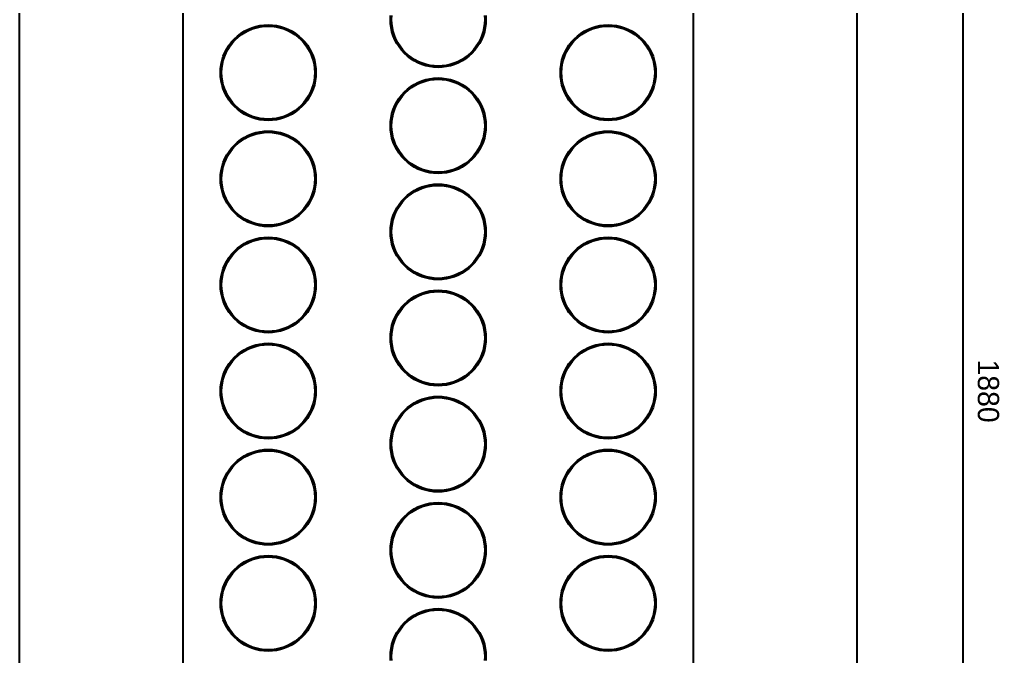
# Model space of a CAD drawing. Header units: millimetres. Extents: x 0 to 2022, y -1000001 to 2287.
# Drawn here: x 120 to 581.1, y 1135 to 1435 of the extents above; entities that cross this region are included whole.
import ezdxf
from ezdxf.enums import TextEntityAlignment as Align

# ---------------------------------------------------------------- set-up
doc = ezdxf.new("R2010")
doc.units = ezdxf.units.MM
doc.layers.add('DRAWING', color=7, linetype='Continuous')
doc.layers.add('TEXT', color=7, linetype='Continuous')

msp = doc.modelspace()

# ---------------------------------------------------------------- linework, layer by layer
at = {"layer": 'DRAWING', "linetype": 'CONTINUOUS', "true_color": 0x111111}
for p, q in [((120, 320), (120, 2200)), ((120, 320), (120, 2200)), ((514, 2200), (514, 320)), ((514, 2200), (514, 320))]:
    msp.add_line(p, q, dxfattribs=at)
at = {"layer": 'DRAWING', "linetype": 'CONTINUOUS', "true_color": 0xff6a00}
msp.add_line((564, 2200), (564, 320), dxfattribs=at)
at = {"layer": 'DRAWING', "linetype": 'CONTINUOUS', "true_color": 0x222222}
for p, q in [((197, 335), (197, 2185)), ((437, 2185), (437, 335))]:
    msp.add_line(p, q, dxfattribs=at)
at = {"layer": 'DRAWING', "linetype": 'CONTINUOUS', "true_color": 0xff1a1a}
for points in [[(339.41, 1436.96), (339.5, 1435), (339.5, 1435), (339.41, 1433.04), (339.16, 1431.09), (338.73, 1429.18), (338.14, 1427.3), (337.39, 1425.49), (336.49, 1423.75), (335.43, 1422.09), (334.24, 1420.54), (332.91, 1419.09), (331.46, 1417.76), (329.91, 1416.57), (328.25, 1415.51), (326.51, 1414.61), (324.7, 1413.86), (322.82, 1413.27), (320.91, 1412.84), (318.96, 1412.59), (317, 1412.5), (315.04, 1412.59), (313.09, 1412.84), (311.18, 1413.27), (309.3, 1413.86), (307.49, 1414.61), (305.75, 1415.51), (304.09, 1416.57), (302.54, 1417.76), (301.09, 1419.09), (299.76, 1420.54), (298.57, 1422.09), (297.51, 1423.75), (296.61, 1425.49), (295.86, 1427.3), (295.27, 1429.18), (294.84, 1431.09), (294.59, 1433.04), (294.5, 1435), (294.59, 1436.96)], [(294.59, 1133.04), (294.5, 1135), (294.59, 1136.96), (294.84, 1138.91), (295.27, 1140.82), (295.86, 1142.7), (296.61, 1144.51), (297.51, 1146.25), (298.57, 1147.91), (299.76, 1149.46), (301.09, 1150.91), (302.54, 1152.24), (304.09, 1153.43), (305.75, 1154.49), (307.49, 1155.39), (309.3, 1156.14), (311.18, 1156.73), (313.09, 1157.16), (315.04, 1157.41), (317, 1157.5), (318.96, 1157.41), (320.91, 1157.16), (322.82, 1156.73), (324.7, 1156.14), (326.51, 1155.39), (328.25, 1154.49), (329.91, 1153.43), (331.46, 1152.24), (332.91, 1150.91), (334.24, 1149.46), (335.43, 1147.91), (336.49, 1146.25), (337.39, 1144.51), (338.14, 1142.7), (338.73, 1140.82), (339.16, 1138.91), (339.41, 1136.96), (339.5, 1135), (339.5, 1135), (339.41, 1133.04)]]:
    msp.add_lwpolyline(points, dxfattribs=at)
at = {"layer": 'DRAWING', "linetype": 'CONTINUOUS', "true_color": 0x111111}
for points in [[(338.82, 1436.91), (338.9, 1435), (338.9, 1435), (338.82, 1433.09), (338.57, 1431.2), (338.15, 1429.33), (337.58, 1427.51), (336.85, 1425.74), (335.97, 1424.05), (334.94, 1422.44), (333.78, 1420.92), (332.49, 1419.51), (331.08, 1418.22), (329.56, 1417.06), (327.95, 1416.03), (326.26, 1415.15), (324.49, 1414.42), (322.67, 1413.85), (320.8, 1413.43), (318.91, 1413.18), (317, 1413.1), (315.09, 1413.18), (313.2, 1413.43), (311.33, 1413.85), (309.51, 1414.42), (307.74, 1415.15), (306.05, 1416.03), (304.44, 1417.06), (302.92, 1418.22), (301.51, 1419.51), (300.22, 1420.92), (299.06, 1422.44), (298.03, 1424.05), (297.15, 1425.74), (296.42, 1427.51), (295.85, 1429.33), (295.43, 1431.2), (295.18, 1433.09), (295.1, 1435), (295.18, 1436.91)], [(295.18, 1133.09), (295.1, 1135), (295.18, 1136.91), (295.43, 1138.8), (295.85, 1140.67), (296.42, 1142.49), (297.15, 1144.26), (298.03, 1145.95), (299.06, 1147.56), (300.22, 1149.08), (301.51, 1150.49), (302.92, 1151.78), (304.44, 1152.94), (306.05, 1153.97), (307.74, 1154.85), (309.51, 1155.58), (311.33, 1156.15), (313.2, 1156.57), (315.09, 1156.82), (317, 1156.9), (318.91, 1156.82), (320.8, 1156.57), (322.67, 1156.15), (324.49, 1155.58), (326.26, 1154.85), (327.95, 1153.97), (329.56, 1152.94), (331.08, 1151.78), (332.49, 1150.49), (333.78, 1149.08), (334.94, 1147.56), (335.97, 1145.95), (336.85, 1144.26), (337.58, 1142.49), (338.15, 1140.67), (338.57, 1138.8), (338.82, 1136.91), (338.9, 1135), (338.9, 1135), (338.82, 1133.09)]]:
    msp.add_lwpolyline(points, dxfattribs=at)
at = {"layer": 'DRAWING', "linetype": 'CONTINUOUS', "true_color": 0xff1a1a}
for points in [[(259.5, 1410), (259.41, 1408.04), (259.16, 1406.09), (258.73, 1404.18), (258.14, 1402.3), (257.39, 1400.49), (256.49, 1398.75), (255.43, 1397.09), (254.24, 1395.54), (252.91, 1394.09), (251.46, 1392.76), (249.91, 1391.57), (248.25, 1390.51), (246.51, 1389.61), (244.7, 1388.86), (242.82, 1388.27), (240.91, 1387.84), (238.96, 1387.59), (237, 1387.5), (235.04, 1387.59), (233.09, 1387.84), (231.18, 1388.27), (229.3, 1388.86), (227.49, 1389.61), (225.75, 1390.51), (224.09, 1391.57), (222.54, 1392.76), (221.09, 1394.09), (219.76, 1395.54), (218.57, 1397.09), (217.51, 1398.75), (216.61, 1400.49), (215.86, 1402.3), (215.27, 1404.18), (214.84, 1406.09), (214.59, 1408.04), (214.5, 1410), (214.59, 1411.96), (214.84, 1413.91), (215.27, 1415.82), (215.86, 1417.7), (216.61, 1419.51), (217.51, 1421.25), (218.57, 1422.91), (219.76, 1424.46), (221.09, 1425.91), (222.54, 1427.24), (224.09, 1428.43), (225.75, 1429.49), (227.49, 1430.39), (229.3, 1431.14), (231.18, 1431.73), (233.09, 1432.16), (235.04, 1432.41), (237, 1432.5), (238.96, 1432.41), (240.91, 1432.16), (242.82, 1431.73), (244.7, 1431.14), (246.51, 1430.39), (248.25, 1429.49), (249.91, 1428.43), (251.46, 1427.24), (252.91, 1425.91), (254.24, 1424.46), (255.43, 1422.91), (256.49, 1421.25), (257.39, 1419.51), (258.14, 1417.7), (258.73, 1415.82), (259.16, 1413.91), (259.41, 1411.96), (259.5, 1410)], [(419.5, 1410), (419.41, 1408.04), (419.16, 1406.09), (418.73, 1404.18), (418.14, 1402.3), (417.39, 1400.49), (416.49, 1398.75), (415.43, 1397.09), (414.24, 1395.54), (412.91, 1394.09), (411.46, 1392.76), (409.91, 1391.57), (408.25, 1390.51), (406.51, 1389.61), (404.7, 1388.86), (402.82, 1388.27), (400.91, 1387.84), (398.96, 1387.59), (397, 1387.5), (395.04, 1387.59), (393.09, 1387.84), (391.18, 1388.27), (389.3, 1388.86), (387.49, 1389.61), (385.75, 1390.51), (384.09, 1391.57), (382.54, 1392.76), (381.09, 1394.09), (379.76, 1395.54), (378.57, 1397.09), (377.51, 1398.75), (376.61, 1400.49), (375.86, 1402.3), (375.27, 1404.18), (374.84, 1406.09), (374.59, 1408.04), (374.5, 1410), (374.59, 1411.96), (374.84, 1413.91), (375.27, 1415.82), (375.86, 1417.7), (376.61, 1419.51), (377.51, 1421.25), (378.57, 1422.91), (379.76, 1424.46), (381.09, 1425.91), (382.54, 1427.24), (384.09, 1428.43), (385.75, 1429.49), (387.49, 1430.39), (389.3, 1431.14), (391.18, 1431.73), (393.09, 1432.16), (395.04, 1432.41), (397, 1432.5), (398.96, 1432.41), (400.91, 1432.16), (402.82, 1431.73), (404.7, 1431.14), (406.51, 1430.39), (408.25, 1429.49), (409.91, 1428.43), (411.46, 1427.24), (412.91, 1425.91), (414.24, 1424.46), (415.43, 1422.91), (416.49, 1421.25), (417.39, 1419.51), (418.14, 1417.7), (418.73, 1415.82), (419.16, 1413.91), (419.41, 1411.96), (419.5, 1410)], [(339.5, 1385), (339.41, 1383.04), (339.16, 1381.09), (338.73, 1379.18), (338.14, 1377.3), (337.39, 1375.49), (336.49, 1373.75), (335.43, 1372.09), (334.24, 1370.54), (332.91, 1369.09), (331.46, 1367.76), (329.91, 1366.57), (328.25, 1365.51), (326.51, 1364.61), (324.7, 1363.86), (322.82, 1363.27), (320.91, 1362.84), (318.96, 1362.59), (317, 1362.5), (315.04, 1362.59), (313.09, 1362.84), (311.18, 1363.27), (309.3, 1363.86), (307.49, 1364.61), (305.75, 1365.51), (304.09, 1366.57), (302.54, 1367.76), (301.09, 1369.09), (299.76, 1370.54), (298.57, 1372.09), (297.51, 1373.75), (296.61, 1375.49), (295.86, 1377.3), (295.27, 1379.18), (294.84, 1381.09), (294.59, 1383.04), (294.5, 1385), (294.59, 1386.96), (294.84, 1388.91), (295.27, 1390.82), (295.86, 1392.7), (296.61, 1394.51), (297.51, 1396.25), (298.57, 1397.91), (299.76, 1399.46), (301.09, 1400.91), (302.54, 1402.24), (304.09, 1403.43), (305.75, 1404.49), (307.49, 1405.39), (309.3, 1406.14), (311.18, 1406.73), (313.09, 1407.16), (315.04, 1407.41), (317, 1407.5), (318.96, 1407.41), (320.91, 1407.16), (322.82, 1406.73), (324.7, 1406.14), (326.51, 1405.39), (328.25, 1404.49), (329.91, 1403.43), (331.46, 1402.24), (332.91, 1400.91), (334.24, 1399.46), (335.43, 1397.91), (336.49, 1396.25), (337.39, 1394.51), (338.14, 1392.7), (338.73, 1390.82), (339.16, 1388.91), (339.41, 1386.96), (339.5, 1385)], [(259.5, 1360), (259.41, 1358.04), (259.16, 1356.09), (258.73, 1354.18), (258.14, 1352.3), (257.39, 1350.49), (256.49, 1348.75), (255.43, 1347.09), (254.24, 1345.54), (252.91, 1344.09), (251.46, 1342.76), (249.91, 1341.57), (248.25, 1340.51), (246.51, 1339.61), (244.7, 1338.86), (242.82, 1338.27), (240.91, 1337.84), (238.96, 1337.59), (237, 1337.5), (235.04, 1337.59), (233.09, 1337.84), (231.18, 1338.27), (229.3, 1338.86), (227.49, 1339.61), (225.75, 1340.51), (224.09, 1341.57), (222.54, 1342.76), (221.09, 1344.09), (219.76, 1345.54), (218.57, 1347.09), (217.51, 1348.75), (216.61, 1350.49), (215.86, 1352.3), (215.27, 1354.18), (214.84, 1356.09), (214.59, 1358.04), (214.5, 1360), (214.59, 1361.96), (214.84, 1363.91), (215.27, 1365.82), (215.86, 1367.7), (216.61, 1369.51), (217.51, 1371.25), (218.57, 1372.91), (219.76, 1374.46), (221.09, 1375.91), (222.54, 1377.24), (224.09, 1378.43), (225.75, 1379.49), (227.49, 1380.39), (229.3, 1381.14), (231.18, 1381.73), (233.09, 1382.16), (235.04, 1382.41), (237, 1382.5), (238.96, 1382.41), (240.91, 1382.16), (242.82, 1381.73), (244.7, 1381.14), (246.51, 1380.39), (248.25, 1379.49), (249.91, 1378.43), (251.46, 1377.24), (252.91, 1375.91), (254.24, 1374.46), (255.43, 1372.91), (256.49, 1371.25), (257.39, 1369.51), (258.14, 1367.7), (258.73, 1365.82), (259.16, 1363.91), (259.41, 1361.96), (259.5, 1360)], [(419.5, 1360), (419.41, 1358.04), (419.16, 1356.09), (418.73, 1354.18), (418.14, 1352.3), (417.39, 1350.49), (416.49, 1348.75), (415.43, 1347.09), (414.24, 1345.54), (412.91, 1344.09), (411.46, 1342.76), (409.91, 1341.57), (408.25, 1340.51), (406.51, 1339.61), (404.7, 1338.86), (402.82, 1338.27), (400.91, 1337.84), (398.96, 1337.59), (397, 1337.5), (395.04, 1337.59), (393.09, 1337.84), (391.18, 1338.27), (389.3, 1338.86), (387.49, 1339.61), (385.75, 1340.51), (384.09, 1341.57), (382.54, 1342.76), (381.09, 1344.09), (379.76, 1345.54), (378.57, 1347.09), (377.51, 1348.75), (376.61, 1350.49), (375.86, 1352.3), (375.27, 1354.18), (374.84, 1356.09), (374.59, 1358.04), (374.5, 1360), (374.59, 1361.96), (374.84, 1363.91), (375.27, 1365.82), (375.86, 1367.7), (376.61, 1369.51), (377.51, 1371.25), (378.57, 1372.91), (379.76, 1374.46), (381.09, 1375.91), (382.54, 1377.24), (384.09, 1378.43), (385.75, 1379.49), (387.49, 1380.39), (389.3, 1381.14), (391.18, 1381.73), (393.09, 1382.16), (395.04, 1382.41), (397, 1382.5), (398.96, 1382.41), (400.91, 1382.16), (402.82, 1381.73), (404.7, 1381.14), (406.51, 1380.39), (408.25, 1379.49), (409.91, 1378.43), (411.46, 1377.24), (412.91, 1375.91), (414.24, 1374.46), (415.43, 1372.91), (416.49, 1371.25), (417.39, 1369.51), (418.14, 1367.7), (418.73, 1365.82), (419.16, 1363.91), (419.41, 1361.96), (419.5, 1360)], [(339.5, 1335), (339.41, 1333.04), (339.16, 1331.09), (338.73, 1329.18), (338.14, 1327.3), (337.39, 1325.49), (336.49, 1323.75), (335.43, 1322.09), (334.24, 1320.54), (332.91, 1319.09), (331.46, 1317.76), (329.91, 1316.57), (328.25, 1315.51), (326.51, 1314.61), (324.7, 1313.86), (322.82, 1313.27), (320.91, 1312.84), (318.96, 1312.59), (317, 1312.5), (315.04, 1312.59), (313.09, 1312.84), (311.18, 1313.27), (309.3, 1313.86), (307.49, 1314.61), (305.75, 1315.51), (304.09, 1316.57), (302.54, 1317.76), (301.09, 1319.09), (299.76, 1320.54), (298.57, 1322.09), (297.51, 1323.75), (296.61, 1325.49), (295.86, 1327.3), (295.27, 1329.18), (294.84, 1331.09), (294.59, 1333.04), (294.5, 1335), (294.59, 1336.96), (294.84, 1338.91), (295.27, 1340.82), (295.86, 1342.7), (296.61, 1344.51), (297.51, 1346.25), (298.57, 1347.91), (299.76, 1349.46), (301.09, 1350.91), (302.54, 1352.24), (304.09, 1353.43), (305.75, 1354.49), (307.49, 1355.39), (309.3, 1356.14), (311.18, 1356.73), (313.09, 1357.16), (315.04, 1357.41), (317, 1357.5), (318.96, 1357.41), (320.91, 1357.16), (322.82, 1356.73), (324.7, 1356.14), (326.51, 1355.39), (328.25, 1354.49), (329.91, 1353.43), (331.46, 1352.24), (332.91, 1350.91), (334.24, 1349.46), (335.43, 1347.91), (336.49, 1346.25), (337.39, 1344.51), (338.14, 1342.7), (338.73, 1340.82), (339.16, 1338.91), (339.41, 1336.96), (339.5, 1335)], [(259.5, 1310), (259.41, 1308.04), (259.16, 1306.09), (258.73, 1304.18), (258.14, 1302.3), (257.39, 1300.49), (256.49, 1298.75), (255.43, 1297.09), (254.24, 1295.54), (252.91, 1294.09), (251.46, 1292.76), (249.91, 1291.57), (248.25, 1290.51), (246.51, 1289.61), (244.7, 1288.86), (242.82, 1288.27), (240.91, 1287.84), (238.96, 1287.59), (237, 1287.5), (235.04, 1287.59), (233.09, 1287.84), (231.18, 1288.27), (229.3, 1288.86), (227.49, 1289.61), (225.75, 1290.51), (224.09, 1291.57), (222.54, 1292.76), (221.09, 1294.09), (219.76, 1295.54), (218.57, 1297.09), (217.51, 1298.75), (216.61, 1300.49), (215.86, 1302.3), (215.27, 1304.18), (214.84, 1306.09), (214.59, 1308.04), (214.5, 1310), (214.59, 1311.96), (214.84, 1313.91), (215.27, 1315.82), (215.86, 1317.7), (216.61, 1319.51), (217.51, 1321.25), (218.57, 1322.91), (219.76, 1324.46), (221.09, 1325.91), (222.54, 1327.24), (224.09, 1328.43), (225.75, 1329.49), (227.49, 1330.39), (229.3, 1331.14), (231.18, 1331.73), (233.09, 1332.16), (235.04, 1332.41), (237, 1332.5), (238.96, 1332.41), (240.91, 1332.16), (242.82, 1331.73), (244.7, 1331.14), (246.51, 1330.39), (248.25, 1329.49), (249.91, 1328.43), (251.46, 1327.24), (252.91, 1325.91), (254.24, 1324.46), (255.43, 1322.91), (256.49, 1321.25), (257.39, 1319.51), (258.14, 1317.7), (258.73, 1315.82), (259.16, 1313.91), (259.41, 1311.96), (259.5, 1310)], [(419.5, 1310), (419.41, 1308.04), (419.16, 1306.09), (418.73, 1304.18), (418.14, 1302.3), (417.39, 1300.49), (416.49, 1298.75), (415.43, 1297.09), (414.24, 1295.54), (412.91, 1294.09), (411.46, 1292.76), (409.91, 1291.57), (408.25, 1290.51), (406.51, 1289.61), (404.7, 1288.86), (402.82, 1288.27), (400.91, 1287.84), (398.96, 1287.59), (397, 1287.5), (395.04, 1287.59), (393.09, 1287.84), (391.18, 1288.27), (389.3, 1288.86), (387.49, 1289.61), (385.75, 1290.51), (384.09, 1291.57), (382.54, 1292.76), (381.09, 1294.09), (379.76, 1295.54), (378.57, 1297.09), (377.51, 1298.75), (376.61, 1300.49), (375.86, 1302.3), (375.27, 1304.18), (374.84, 1306.09), (374.59, 1308.04), (374.5, 1310), (374.59, 1311.96), (374.84, 1313.91), (375.27, 1315.82), (375.86, 1317.7), (376.61, 1319.51), (377.51, 1321.25), (378.57, 1322.91), (379.76, 1324.46), (381.09, 1325.91), (382.54, 1327.24), (384.09, 1328.43), (385.75, 1329.49), (387.49, 1330.39), (389.3, 1331.14), (391.18, 1331.73), (393.09, 1332.16), (395.04, 1332.41), (397, 1332.5), (398.96, 1332.41), (400.91, 1332.16), (402.82, 1331.73), (404.7, 1331.14), (406.51, 1330.39), (408.25, 1329.49), (409.91, 1328.43), (411.46, 1327.24), (412.91, 1325.91), (414.24, 1324.46), (415.43, 1322.91), (416.49, 1321.25), (417.39, 1319.51), (418.14, 1317.7), (418.73, 1315.82), (419.16, 1313.91), (419.41, 1311.96), (419.5, 1310)], [(339.5, 1285), (339.41, 1283.04), (339.16, 1281.09), (338.73, 1279.18), (338.14, 1277.3), (337.39, 1275.49), (336.49, 1273.75), (335.43, 1272.09), (334.24, 1270.54), (332.91, 1269.09), (331.46, 1267.76), (329.91, 1266.57), (328.25, 1265.51), (326.51, 1264.61), (324.7, 1263.86), (322.82, 1263.27), (320.91, 1262.84), (318.96, 1262.59), (317, 1262.5), (315.04, 1262.59), (313.09, 1262.84), (311.18, 1263.27), (309.3, 1263.86), (307.49, 1264.61), (305.75, 1265.51), (304.09, 1266.57), (302.54, 1267.76), (301.09, 1269.09), (299.76, 1270.54), (298.57, 1272.09), (297.51, 1273.75), (296.61, 1275.49), (295.86, 1277.3), (295.27, 1279.18), (294.84, 1281.09), (294.59, 1283.04), (294.5, 1285), (294.59, 1286.96), (294.84, 1288.91), (295.27, 1290.82), (295.86, 1292.7), (296.61, 1294.51), (297.51, 1296.25), (298.57, 1297.91), (299.76, 1299.46), (301.09, 1300.91), (302.54, 1302.24), (304.09, 1303.43), (305.75, 1304.49), (307.49, 1305.39), (309.3, 1306.14), (311.18, 1306.73), (313.09, 1307.16), (315.04, 1307.41), (317, 1307.5), (318.96, 1307.41), (320.91, 1307.16), (322.82, 1306.73), (324.7, 1306.14), (326.51, 1305.39), (328.25, 1304.49), (329.91, 1303.43), (331.46, 1302.24), (332.91, 1300.91), (334.24, 1299.46), (335.43, 1297.91), (336.49, 1296.25), (337.39, 1294.51), (338.14, 1292.7), (338.73, 1290.82), (339.16, 1288.91), (339.41, 1286.96), (339.5, 1285)], [(259.5, 1260), (259.41, 1258.04), (259.16, 1256.09), (258.73, 1254.18), (258.14, 1252.3), (257.39, 1250.49), (256.49, 1248.75), (255.43, 1247.09), (254.24, 1245.54), (252.91, 1244.09), (251.46, 1242.76), (249.91, 1241.57), (248.25, 1240.51), (246.51, 1239.61), (244.7, 1238.86), (242.82, 1238.27), (240.91, 1237.84), (238.96, 1237.59), (237, 1237.5), (235.04, 1237.59), (233.09, 1237.84), (231.18, 1238.27), (229.3, 1238.86), (227.49, 1239.61), (225.75, 1240.51), (224.09, 1241.57), (222.54, 1242.76), (221.09, 1244.09), (219.76, 1245.54), (218.57, 1247.09), (217.51, 1248.75), (216.61, 1250.49), (215.86, 1252.3), (215.27, 1254.18), (214.84, 1256.09), (214.59, 1258.04), (214.5, 1260), (214.59, 1261.96), (214.84, 1263.91), (215.27, 1265.82), (215.86, 1267.7), (216.61, 1269.51), (217.51, 1271.25), (218.57, 1272.91), (219.76, 1274.46), (221.09, 1275.91), (222.54, 1277.24), (224.09, 1278.43), (225.75, 1279.49), (227.49, 1280.39), (229.3, 1281.14), (231.18, 1281.73), (233.09, 1282.16), (235.04, 1282.41), (237, 1282.5), (238.96, 1282.41), (240.91, 1282.16), (242.82, 1281.73), (244.7, 1281.14), (246.51, 1280.39), (248.25, 1279.49), (249.91, 1278.43), (251.46, 1277.24), (252.91, 1275.91), (254.24, 1274.46), (255.43, 1272.91), (256.49, 1271.25), (257.39, 1269.51), (258.14, 1267.7), (258.73, 1265.82), (259.16, 1263.91), (259.41, 1261.96), (259.5, 1260)], [(419.5, 1260), (419.41, 1258.04), (419.16, 1256.09), (418.73, 1254.18), (418.14, 1252.3), (417.39, 1250.49), (416.49, 1248.75), (415.43, 1247.09), (414.24, 1245.54), (412.91, 1244.09), (411.46, 1242.76), (409.91, 1241.57), (408.25, 1240.51), (406.51, 1239.61), (404.7, 1238.86), (402.82, 1238.27), (400.91, 1237.84), (398.96, 1237.59), (397, 1237.5), (395.04, 1237.59), (393.09, 1237.84), (391.18, 1238.27), (389.3, 1238.86), (387.49, 1239.61), (385.75, 1240.51), (384.09, 1241.57), (382.54, 1242.76), (381.09, 1244.09), (379.76, 1245.54), (378.57, 1247.09), (377.51, 1248.75), (376.61, 1250.49), (375.86, 1252.3), (375.27, 1254.18), (374.84, 1256.09), (374.59, 1258.04), (374.5, 1260), (374.59, 1261.96), (374.84, 1263.91), (375.27, 1265.82), (375.86, 1267.7), (376.61, 1269.51), (377.51, 1271.25), (378.57, 1272.91), (379.76, 1274.46), (381.09, 1275.91), (382.54, 1277.24), (384.09, 1278.43), (385.75, 1279.49), (387.49, 1280.39), (389.3, 1281.14), (391.18, 1281.73), (393.09, 1282.16), (395.04, 1282.41), (397, 1282.5), (398.96, 1282.41), (400.91, 1282.16), (402.82, 1281.73), (404.7, 1281.14), (406.51, 1280.39), (408.25, 1279.49), (409.91, 1278.43), (411.46, 1277.24), (412.91, 1275.91), (414.24, 1274.46), (415.43, 1272.91), (416.49, 1271.25), (417.39, 1269.51), (418.14, 1267.7), (418.73, 1265.82), (419.16, 1263.91), (419.41, 1261.96), (419.5, 1260)], [(339.5, 1235), (339.41, 1233.04), (339.16, 1231.09), (338.73, 1229.18), (338.14, 1227.3), (337.39, 1225.49), (336.49, 1223.75), (335.43, 1222.09), (334.24, 1220.54), (332.91, 1219.09), (331.46, 1217.76), (329.91, 1216.57), (328.25, 1215.51), (326.51, 1214.61), (324.7, 1213.86), (322.82, 1213.27), (320.91, 1212.84), (318.96, 1212.59), (317, 1212.5), (315.04, 1212.59), (313.09, 1212.84), (311.18, 1213.27), (309.3, 1213.86), (307.49, 1214.61), (305.75, 1215.51), (304.09, 1216.57), (302.54, 1217.76), (301.09, 1219.09), (299.76, 1220.54), (298.57, 1222.09), (297.51, 1223.75), (296.61, 1225.49), (295.86, 1227.3), (295.27, 1229.18), (294.84, 1231.09), (294.59, 1233.04), (294.5, 1235), (294.59, 1236.96), (294.84, 1238.91), (295.27, 1240.82), (295.86, 1242.7), (296.61, 1244.51), (297.51, 1246.25), (298.57, 1247.91), (299.76, 1249.46), (301.09, 1250.91), (302.54, 1252.24), (304.09, 1253.43), (305.75, 1254.49), (307.49, 1255.39), (309.3, 1256.14), (311.18, 1256.73), (313.09, 1257.16), (315.04, 1257.41), (317, 1257.5), (318.96, 1257.41), (320.91, 1257.16), (322.82, 1256.73), (324.7, 1256.14), (326.51, 1255.39), (328.25, 1254.49), (329.91, 1253.43), (331.46, 1252.24), (332.91, 1250.91), (334.24, 1249.46), (335.43, 1247.91), (336.49, 1246.25), (337.39, 1244.51), (338.14, 1242.7), (338.73, 1240.82), (339.16, 1238.91), (339.41, 1236.96), (339.5, 1235)], [(259.5, 1210), (259.41, 1208.04), (259.16, 1206.09), (258.73, 1204.18), (258.14, 1202.3), (257.39, 1200.49), (256.49, 1198.75), (255.43, 1197.09), (254.24, 1195.54), (252.91, 1194.09), (251.46, 1192.76), (249.91, 1191.57), (248.25, 1190.51), (246.51, 1189.61), (244.7, 1188.86), (242.82, 1188.27), (240.91, 1187.84), (238.96, 1187.59), (237, 1187.5), (235.04, 1187.59), (233.09, 1187.84), (231.18, 1188.27), (229.3, 1188.86), (227.49, 1189.61), (225.75, 1190.51), (224.09, 1191.57), (222.54, 1192.76), (221.09, 1194.09), (219.76, 1195.54), (218.57, 1197.09), (217.51, 1198.75), (216.61, 1200.49), (215.86, 1202.3), (215.27, 1204.18), (214.84, 1206.09), (214.59, 1208.04), (214.5, 1210), (214.59, 1211.96), (214.84, 1213.91), (215.27, 1215.82), (215.86, 1217.7), (216.61, 1219.51), (217.51, 1221.25), (218.57, 1222.91), (219.76, 1224.46), (221.09, 1225.91), (222.54, 1227.24), (224.09, 1228.43), (225.75, 1229.49), (227.49, 1230.39), (229.3, 1231.14), (231.18, 1231.73), (233.09, 1232.16), (235.04, 1232.41), (237, 1232.5), (238.96, 1232.41), (240.91, 1232.16), (242.82, 1231.73), (244.7, 1231.14), (246.51, 1230.39), (248.25, 1229.49), (249.91, 1228.43), (251.46, 1227.24), (252.91, 1225.91), (254.24, 1224.46), (255.43, 1222.91), (256.49, 1221.25), (257.39, 1219.51), (258.14, 1217.7), (258.73, 1215.82), (259.16, 1213.91), (259.41, 1211.96), (259.5, 1210)], [(419.5, 1210), (419.41, 1208.04), (419.16, 1206.09), (418.73, 1204.18), (418.14, 1202.3), (417.39, 1200.49), (416.49, 1198.75), (415.43, 1197.09), (414.24, 1195.54), (412.91, 1194.09), (411.46, 1192.76), (409.91, 1191.57), (408.25, 1190.51), (406.51, 1189.61), (404.7, 1188.86), (402.82, 1188.27), (400.91, 1187.84), (398.96, 1187.59), (397, 1187.5), (395.04, 1187.59), (393.09, 1187.84), (391.18, 1188.27), (389.3, 1188.86), (387.49, 1189.61), (385.75, 1190.51), (384.09, 1191.57), (382.54, 1192.76), (381.09, 1194.09), (379.76, 1195.54), (378.57, 1197.09), (377.51, 1198.75), (376.61, 1200.49), (375.86, 1202.3), (375.27, 1204.18), (374.84, 1206.09), (374.59, 1208.04), (374.5, 1210), (374.59, 1211.96), (374.84, 1213.91), (375.27, 1215.82), (375.86, 1217.7), (376.61, 1219.51), (377.51, 1221.25), (378.57, 1222.91), (379.76, 1224.46), (381.09, 1225.91), (382.54, 1227.24), (384.09, 1228.43), (385.75, 1229.49), (387.49, 1230.39), (389.3, 1231.14), (391.18, 1231.73), (393.09, 1232.16), (395.04, 1232.41), (397, 1232.5), (398.96, 1232.41), (400.91, 1232.16), (402.82, 1231.73), (404.7, 1231.14), (406.51, 1230.39), (408.25, 1229.49), (409.91, 1228.43), (411.46, 1227.24), (412.91, 1225.91), (414.24, 1224.46), (415.43, 1222.91), (416.49, 1221.25), (417.39, 1219.51), (418.14, 1217.7), (418.73, 1215.82), (419.16, 1213.91), (419.41, 1211.96), (419.5, 1210)], [(339.5, 1185), (339.41, 1183.04), (339.16, 1181.09), (338.73, 1179.18), (338.14, 1177.3), (337.39, 1175.49), (336.49, 1173.75), (335.43, 1172.09), (334.24, 1170.54), (332.91, 1169.09), (331.46, 1167.76), (329.91, 1166.57), (328.25, 1165.51), (326.51, 1164.61), (324.7, 1163.86), (322.82, 1163.27), (320.91, 1162.84), (318.96, 1162.59), (317, 1162.5), (315.04, 1162.59), (313.09, 1162.84), (311.18, 1163.27), (309.3, 1163.86), (307.49, 1164.61), (305.75, 1165.51), (304.09, 1166.57), (302.54, 1167.76), (301.09, 1169.09), (299.76, 1170.54), (298.57, 1172.09), (297.51, 1173.75), (296.61, 1175.49), (295.86, 1177.3), (295.27, 1179.18), (294.84, 1181.09), (294.59, 1183.04), (294.5, 1185), (294.59, 1186.96), (294.84, 1188.91), (295.27, 1190.82), (295.86, 1192.7), (296.61, 1194.51), (297.51, 1196.25), (298.57, 1197.91), (299.76, 1199.46), (301.09, 1200.91), (302.54, 1202.24), (304.09, 1203.43), (305.75, 1204.49), (307.49, 1205.39), (309.3, 1206.14), (311.18, 1206.73), (313.09, 1207.16), (315.04, 1207.41), (317, 1207.5), (318.96, 1207.41), (320.91, 1207.16), (322.82, 1206.73), (324.7, 1206.14), (326.51, 1205.39), (328.25, 1204.49), (329.91, 1203.43), (331.46, 1202.24), (332.91, 1200.91), (334.24, 1199.46), (335.43, 1197.91), (336.49, 1196.25), (337.39, 1194.51), (338.14, 1192.7), (338.73, 1190.82), (339.16, 1188.91), (339.41, 1186.96), (339.5, 1185)], [(259.5, 1160), (259.41, 1158.04), (259.16, 1156.09), (258.73, 1154.18), (258.14, 1152.3), (257.39, 1150.49), (256.49, 1148.75), (255.43, 1147.09), (254.24, 1145.54), (252.91, 1144.09), (251.46, 1142.76), (249.91, 1141.57), (248.25, 1140.51), (246.51, 1139.61), (244.7, 1138.86), (242.82, 1138.27), (240.91, 1137.84), (238.96, 1137.59), (237, 1137.5), (235.04, 1137.59), (233.09, 1137.84), (231.18, 1138.27), (229.3, 1138.86), (227.49, 1139.61), (225.75, 1140.51), (224.09, 1141.57), (222.54, 1142.76), (221.09, 1144.09), (219.76, 1145.54), (218.57, 1147.09), (217.51, 1148.75), (216.61, 1150.49), (215.86, 1152.3), (215.27, 1154.18), (214.84, 1156.09), (214.59, 1158.04), (214.5, 1160), (214.59, 1161.96), (214.84, 1163.91), (215.27, 1165.82), (215.86, 1167.7), (216.61, 1169.51), (217.51, 1171.25), (218.57, 1172.91), (219.76, 1174.46), (221.09, 1175.91), (222.54, 1177.24), (224.09, 1178.43), (225.75, 1179.49), (227.49, 1180.39), (229.3, 1181.14), (231.18, 1181.73), (233.09, 1182.16), (235.04, 1182.41), (237, 1182.5), (238.96, 1182.41), (240.91, 1182.16), (242.82, 1181.73), (244.7, 1181.14), (246.51, 1180.39), (248.25, 1179.49), (249.91, 1178.43), (251.46, 1177.24), (252.91, 1175.91), (254.24, 1174.46), (255.43, 1172.91), (256.49, 1171.25), (257.39, 1169.51), (258.14, 1167.7), (258.73, 1165.82), (259.16, 1163.91), (259.41, 1161.96), (259.5, 1160)], [(419.5, 1160), (419.41, 1158.04), (419.16, 1156.09), (418.73, 1154.18), (418.14, 1152.3), (417.39, 1150.49), (416.49, 1148.75), (415.43, 1147.09), (414.24, 1145.54), (412.91, 1144.09), (411.46, 1142.76), (409.91, 1141.57), (408.25, 1140.51), (406.51, 1139.61), (404.7, 1138.86), (402.82, 1138.27), (400.91, 1137.84), (398.96, 1137.59), (397, 1137.5), (395.04, 1137.59), (393.09, 1137.84), (391.18, 1138.27), (389.3, 1138.86), (387.49, 1139.61), (385.75, 1140.51), (384.09, 1141.57), (382.54, 1142.76), (381.09, 1144.09), (379.76, 1145.54), (378.57, 1147.09), (377.51, 1148.75), (376.61, 1150.49), (375.86, 1152.3), (375.27, 1154.18), (374.84, 1156.09), (374.59, 1158.04), (374.5, 1160), (374.59, 1161.96), (374.84, 1163.91), (375.27, 1165.82), (375.86, 1167.7), (376.61, 1169.51), (377.51, 1171.25), (378.57, 1172.91), (379.76, 1174.46), (381.09, 1175.91), (382.54, 1177.24), (384.09, 1178.43), (385.75, 1179.49), (387.49, 1180.39), (389.3, 1181.14), (391.18, 1181.73), (393.09, 1182.16), (395.04, 1182.41), (397, 1182.5), (398.96, 1182.41), (400.91, 1182.16), (402.82, 1181.73), (404.7, 1181.14), (406.51, 1180.39), (408.25, 1179.49), (409.91, 1178.43), (411.46, 1177.24), (412.91, 1175.91), (414.24, 1174.46), (415.43, 1172.91), (416.49, 1171.25), (417.39, 1169.51), (418.14, 1167.7), (418.73, 1165.82), (419.16, 1163.91), (419.41, 1161.96), (419.5, 1160)]]:
    msp.add_lwpolyline(points, close=True, dxfattribs=at)
at = {"layer": 'DRAWING', "linetype": 'CONTINUOUS', "true_color": 0x111111}
for points in [[(258.9, 1410), (258.82, 1408.09), (258.57, 1406.2), (258.15, 1404.33), (257.58, 1402.51), (256.85, 1400.74), (255.97, 1399.05), (254.94, 1397.44), (253.78, 1395.92), (252.49, 1394.51), (251.08, 1393.22), (249.56, 1392.06), (247.95, 1391.03), (246.26, 1390.15), (244.49, 1389.42), (242.67, 1388.85), (240.8, 1388.43), (238.91, 1388.18), (237, 1388.1), (235.09, 1388.18), (233.2, 1388.43), (231.33, 1388.85), (229.51, 1389.42), (227.74, 1390.15), (226.05, 1391.03), (224.44, 1392.06), (222.92, 1393.22), (221.51, 1394.51), (220.22, 1395.92), (219.06, 1397.44), (218.03, 1399.05), (217.15, 1400.74), (216.42, 1402.51), (215.85, 1404.33), (215.43, 1406.2), (215.18, 1408.09), (215.1, 1410), (215.18, 1411.91), (215.43, 1413.8), (215.85, 1415.67), (216.42, 1417.49), (217.15, 1419.26), (218.03, 1420.95), (219.06, 1422.56), (220.22, 1424.08), (221.51, 1425.49), (222.92, 1426.78), (224.44, 1427.94), (226.05, 1428.97), (227.74, 1429.85), (229.51, 1430.58), (231.33, 1431.15), (233.2, 1431.57), (235.09, 1431.82), (237, 1431.9), (238.91, 1431.82), (240.8, 1431.57), (242.67, 1431.15), (244.49, 1430.58), (246.26, 1429.85), (247.95, 1428.97), (249.56, 1427.94), (251.08, 1426.78), (252.49, 1425.49), (253.78, 1424.08), (254.94, 1422.56), (255.97, 1420.95), (256.85, 1419.26), (257.58, 1417.49), (258.15, 1415.67), (258.57, 1413.8), (258.82, 1411.91), (258.9, 1410)], [(418.9, 1410), (418.82, 1408.09), (418.57, 1406.2), (418.15, 1404.33), (417.58, 1402.51), (416.85, 1400.74), (415.97, 1399.05), (414.94, 1397.44), (413.78, 1395.92), (412.49, 1394.51), (411.08, 1393.22), (409.56, 1392.06), (407.95, 1391.03), (406.26, 1390.15), (404.49, 1389.42), (402.67, 1388.85), (400.8, 1388.43), (398.91, 1388.18), (397, 1388.1), (395.09, 1388.18), (393.2, 1388.43), (391.33, 1388.85), (389.51, 1389.42), (387.74, 1390.15), (386.05, 1391.03), (384.44, 1392.06), (382.92, 1393.22), (381.51, 1394.51), (380.22, 1395.92), (379.06, 1397.44), (378.03, 1399.05), (377.15, 1400.74), (376.42, 1402.51), (375.85, 1404.33), (375.43, 1406.2), (375.18, 1408.09), (375.1, 1410), (375.18, 1411.91), (375.43, 1413.8), (375.85, 1415.67), (376.42, 1417.49), (377.15, 1419.26), (378.03, 1420.95), (379.06, 1422.56), (380.22, 1424.08), (381.51, 1425.49), (382.92, 1426.78), (384.44, 1427.94), (386.05, 1428.97), (387.74, 1429.85), (389.51, 1430.58), (391.33, 1431.15), (393.2, 1431.57), (395.09, 1431.82), (397, 1431.9), (398.91, 1431.82), (400.8, 1431.57), (402.67, 1431.15), (404.49, 1430.58), (406.26, 1429.85), (407.95, 1428.97), (409.56, 1427.94), (411.08, 1426.78), (412.49, 1425.49), (413.78, 1424.08), (414.94, 1422.56), (415.97, 1420.95), (416.85, 1419.26), (417.58, 1417.49), (418.15, 1415.67), (418.57, 1413.8), (418.82, 1411.91), (418.9, 1410)], [(338.9, 1385), (338.82, 1383.09), (338.57, 1381.2), (338.15, 1379.33), (337.58, 1377.51), (336.85, 1375.74), (335.97, 1374.05), (334.94, 1372.44), (333.78, 1370.92), (332.49, 1369.51), (331.08, 1368.22), (329.56, 1367.06), (327.95, 1366.03), (326.26, 1365.15), (324.49, 1364.42), (322.67, 1363.85), (320.8, 1363.43), (318.91, 1363.18), (317, 1363.1), (315.09, 1363.18), (313.2, 1363.43), (311.33, 1363.85), (309.51, 1364.42), (307.74, 1365.15), (306.05, 1366.03), (304.44, 1367.06), (302.92, 1368.22), (301.51, 1369.51), (300.22, 1370.92), (299.06, 1372.44), (298.03, 1374.05), (297.15, 1375.74), (296.42, 1377.51), (295.85, 1379.33), (295.43, 1381.2), (295.18, 1383.09), (295.1, 1385), (295.18, 1386.91), (295.43, 1388.8), (295.85, 1390.67), (296.42, 1392.49), (297.15, 1394.26), (298.03, 1395.95), (299.06, 1397.56), (300.22, 1399.08), (301.51, 1400.49), (302.92, 1401.78), (304.44, 1402.94), (306.05, 1403.97), (307.74, 1404.85), (309.51, 1405.58), (311.33, 1406.15), (313.2, 1406.57), (315.09, 1406.82), (317, 1406.9), (318.91, 1406.82), (320.8, 1406.57), (322.67, 1406.15), (324.49, 1405.58), (326.26, 1404.85), (327.95, 1403.97), (329.56, 1402.94), (331.08, 1401.78), (332.49, 1400.49), (333.78, 1399.08), (334.94, 1397.56), (335.97, 1395.95), (336.85, 1394.26), (337.58, 1392.49), (338.15, 1390.67), (338.57, 1388.8), (338.82, 1386.91), (338.9, 1385)], [(258.9, 1360), (258.82, 1358.09), (258.57, 1356.2), (258.15, 1354.33), (257.58, 1352.51), (256.85, 1350.74), (255.97, 1349.05), (254.94, 1347.44), (253.78, 1345.92), (252.49, 1344.51), (251.08, 1343.22), (249.56, 1342.06), (247.95, 1341.03), (246.26, 1340.15), (244.49, 1339.42), (242.67, 1338.85), (240.8, 1338.43), (238.91, 1338.18), (237, 1338.1), (235.09, 1338.18), (233.2, 1338.43), (231.33, 1338.85), (229.51, 1339.42), (227.74, 1340.15), (226.05, 1341.03), (224.44, 1342.06), (222.92, 1343.22), (221.51, 1344.51), (220.22, 1345.92), (219.06, 1347.44), (218.03, 1349.05), (217.15, 1350.74), (216.42, 1352.51), (215.85, 1354.33), (215.43, 1356.2), (215.18, 1358.09), (215.1, 1360), (215.18, 1361.91), (215.43, 1363.8), (215.85, 1365.67), (216.42, 1367.49), (217.15, 1369.26), (218.03, 1370.95), (219.06, 1372.56), (220.22, 1374.08), (221.51, 1375.49), (222.92, 1376.78), (224.44, 1377.94), (226.05, 1378.97), (227.74, 1379.85), (229.51, 1380.58), (231.33, 1381.15), (233.2, 1381.57), (235.09, 1381.82), (237, 1381.9), (238.91, 1381.82), (240.8, 1381.57), (242.67, 1381.15), (244.49, 1380.58), (246.26, 1379.85), (247.95, 1378.97), (249.56, 1377.94), (251.08, 1376.78), (252.49, 1375.49), (253.78, 1374.08), (254.94, 1372.56), (255.97, 1370.95), (256.85, 1369.26), (257.58, 1367.49), (258.15, 1365.67), (258.57, 1363.8), (258.82, 1361.91), (258.9, 1360)], [(418.9, 1360), (418.82, 1358.09), (418.57, 1356.2), (418.15, 1354.33), (417.58, 1352.51), (416.85, 1350.74), (415.97, 1349.05), (414.94, 1347.44), (413.78, 1345.92), (412.49, 1344.51), (411.08, 1343.22), (409.56, 1342.06), (407.95, 1341.03), (406.26, 1340.15), (404.49, 1339.42), (402.67, 1338.85), (400.8, 1338.43), (398.91, 1338.18), (397, 1338.1), (395.09, 1338.18), (393.2, 1338.43), (391.33, 1338.85), (389.51, 1339.42), (387.74, 1340.15), (386.05, 1341.03), (384.44, 1342.06), (382.92, 1343.22), (381.51, 1344.51), (380.22, 1345.92), (379.06, 1347.44), (378.03, 1349.05), (377.15, 1350.74), (376.42, 1352.51), (375.85, 1354.33), (375.43, 1356.2), (375.18, 1358.09), (375.1, 1360), (375.18, 1361.91), (375.43, 1363.8), (375.85, 1365.67), (376.42, 1367.49), (377.15, 1369.26), (378.03, 1370.95), (379.06, 1372.56), (380.22, 1374.08), (381.51, 1375.49), (382.92, 1376.78), (384.44, 1377.94), (386.05, 1378.97), (387.74, 1379.85), (389.51, 1380.58), (391.33, 1381.15), (393.2, 1381.57), (395.09, 1381.82), (397, 1381.9), (398.91, 1381.82), (400.8, 1381.57), (402.67, 1381.15), (404.49, 1380.58), (406.26, 1379.85), (407.95, 1378.97), (409.56, 1377.94), (411.08, 1376.78), (412.49, 1375.49), (413.78, 1374.08), (414.94, 1372.56), (415.97, 1370.95), (416.85, 1369.26), (417.58, 1367.49), (418.15, 1365.67), (418.57, 1363.8), (418.82, 1361.91), (418.9, 1360)], [(338.9, 1335), (338.82, 1333.09), (338.57, 1331.2), (338.15, 1329.33), (337.58, 1327.51), (336.85, 1325.74), (335.97, 1324.05), (334.94, 1322.44), (333.78, 1320.92), (332.49, 1319.51), (331.08, 1318.22), (329.56, 1317.06), (327.95, 1316.03), (326.26, 1315.15), (324.49, 1314.42), (322.67, 1313.85), (320.8, 1313.43), (318.91, 1313.18), (317, 1313.1), (315.09, 1313.18), (313.2, 1313.43), (311.33, 1313.85), (309.51, 1314.42), (307.74, 1315.15), (306.05, 1316.03), (304.44, 1317.06), (302.92, 1318.22), (301.51, 1319.51), (300.22, 1320.92), (299.06, 1322.44), (298.03, 1324.05), (297.15, 1325.74), (296.42, 1327.51), (295.85, 1329.33), (295.43, 1331.2), (295.18, 1333.09), (295.1, 1335), (295.18, 1336.91), (295.43, 1338.8), (295.85, 1340.67), (296.42, 1342.49), (297.15, 1344.26), (298.03, 1345.95), (299.06, 1347.56), (300.22, 1349.08), (301.51, 1350.49), (302.92, 1351.78), (304.44, 1352.94), (306.05, 1353.97), (307.74, 1354.85), (309.51, 1355.58), (311.33, 1356.15), (313.2, 1356.57), (315.09, 1356.82), (317, 1356.9), (318.91, 1356.82), (320.8, 1356.57), (322.67, 1356.15), (324.49, 1355.58), (326.26, 1354.85), (327.95, 1353.97), (329.56, 1352.94), (331.08, 1351.78), (332.49, 1350.49), (333.78, 1349.08), (334.94, 1347.56), (335.97, 1345.95), (336.85, 1344.26), (337.58, 1342.49), (338.15, 1340.67), (338.57, 1338.8), (338.82, 1336.91), (338.9, 1335)], [(258.9, 1310), (258.82, 1308.09), (258.57, 1306.2), (258.15, 1304.33), (257.58, 1302.51), (256.85, 1300.74), (255.97, 1299.05), (254.94, 1297.44), (253.78, 1295.92), (252.49, 1294.51), (251.08, 1293.22), (249.56, 1292.06), (247.95, 1291.03), (246.26, 1290.15), (244.49, 1289.42), (242.67, 1288.85), (240.8, 1288.43), (238.91, 1288.18), (237, 1288.1), (235.09, 1288.18), (233.2, 1288.43), (231.33, 1288.85), (229.51, 1289.42), (227.74, 1290.15), (226.05, 1291.03), (224.44, 1292.06), (222.92, 1293.22), (221.51, 1294.51), (220.22, 1295.92), (219.06, 1297.44), (218.03, 1299.05), (217.15, 1300.74), (216.42, 1302.51), (215.85, 1304.33), (215.43, 1306.2), (215.18, 1308.09), (215.1, 1310), (215.18, 1311.91), (215.43, 1313.8), (215.85, 1315.67), (216.42, 1317.49), (217.15, 1319.26), (218.03, 1320.95), (219.06, 1322.56), (220.22, 1324.08), (221.51, 1325.49), (222.92, 1326.78), (224.44, 1327.94), (226.05, 1328.97), (227.74, 1329.85), (229.51, 1330.58), (231.33, 1331.15), (233.2, 1331.57), (235.09, 1331.82), (237, 1331.9), (238.91, 1331.82), (240.8, 1331.57), (242.67, 1331.15), (244.49, 1330.58), (246.26, 1329.85), (247.95, 1328.97), (249.56, 1327.94), (251.08, 1326.78), (252.49, 1325.49), (253.78, 1324.08), (254.94, 1322.56), (255.97, 1320.95), (256.85, 1319.26), (257.58, 1317.49), (258.15, 1315.67), (258.57, 1313.8), (258.82, 1311.91), (258.9, 1310)], [(418.9, 1310), (418.82, 1308.09), (418.57, 1306.2), (418.15, 1304.33), (417.58, 1302.51), (416.85, 1300.74), (415.97, 1299.05), (414.94, 1297.44), (413.78, 1295.92), (412.49, 1294.51), (411.08, 1293.22), (409.56, 1292.06), (407.95, 1291.03), (406.26, 1290.15), (404.49, 1289.42), (402.67, 1288.85), (400.8, 1288.43), (398.91, 1288.18), (397, 1288.1), (395.09, 1288.18), (393.2, 1288.43), (391.33, 1288.85), (389.51, 1289.42), (387.74, 1290.15), (386.05, 1291.03), (384.44, 1292.06), (382.92, 1293.22), (381.51, 1294.51), (380.22, 1295.92), (379.06, 1297.44), (378.03, 1299.05), (377.15, 1300.74), (376.42, 1302.51), (375.85, 1304.33), (375.43, 1306.2), (375.18, 1308.09), (375.1, 1310), (375.18, 1311.91), (375.43, 1313.8), (375.85, 1315.67), (376.42, 1317.49), (377.15, 1319.26), (378.03, 1320.95), (379.06, 1322.56), (380.22, 1324.08), (381.51, 1325.49), (382.92, 1326.78), (384.44, 1327.94), (386.05, 1328.97), (387.74, 1329.85), (389.51, 1330.58), (391.33, 1331.15), (393.2, 1331.57), (395.09, 1331.82), (397, 1331.9), (398.91, 1331.82), (400.8, 1331.57), (402.67, 1331.15), (404.49, 1330.58), (406.26, 1329.85), (407.95, 1328.97), (409.56, 1327.94), (411.08, 1326.78), (412.49, 1325.49), (413.78, 1324.08), (414.94, 1322.56), (415.97, 1320.95), (416.85, 1319.26), (417.58, 1317.49), (418.15, 1315.67), (418.57, 1313.8), (418.82, 1311.91), (418.9, 1310)], [(338.9, 1285), (338.82, 1283.09), (338.57, 1281.2), (338.15, 1279.33), (337.58, 1277.51), (336.85, 1275.74), (335.97, 1274.05), (334.94, 1272.44), (333.78, 1270.92), (332.49, 1269.51), (331.08, 1268.22), (329.56, 1267.06), (327.95, 1266.03), (326.26, 1265.15), (324.49, 1264.42), (322.67, 1263.85), (320.8, 1263.43), (318.91, 1263.18), (317, 1263.1), (315.09, 1263.18), (313.2, 1263.43), (311.33, 1263.85), (309.51, 1264.42), (307.74, 1265.15), (306.05, 1266.03), (304.44, 1267.06), (302.92, 1268.22), (301.51, 1269.51), (300.22, 1270.92), (299.06, 1272.44), (298.03, 1274.05), (297.15, 1275.74), (296.42, 1277.51), (295.85, 1279.33), (295.43, 1281.2), (295.18, 1283.09), (295.1, 1285), (295.18, 1286.91), (295.43, 1288.8), (295.85, 1290.67), (296.42, 1292.49), (297.15, 1294.26), (298.03, 1295.95), (299.06, 1297.56), (300.22, 1299.08), (301.51, 1300.49), (302.92, 1301.78), (304.44, 1302.94), (306.05, 1303.97), (307.74, 1304.85), (309.51, 1305.58), (311.33, 1306.15), (313.2, 1306.57), (315.09, 1306.82), (317, 1306.9), (318.91, 1306.82), (320.8, 1306.57), (322.67, 1306.15), (324.49, 1305.58), (326.26, 1304.85), (327.95, 1303.97), (329.56, 1302.94), (331.08, 1301.78), (332.49, 1300.49), (333.78, 1299.08), (334.94, 1297.56), (335.97, 1295.95), (336.85, 1294.26), (337.58, 1292.49), (338.15, 1290.67), (338.57, 1288.8), (338.82, 1286.91), (338.9, 1285)], [(258.9, 1260), (258.82, 1258.09), (258.57, 1256.2), (258.15, 1254.33), (257.58, 1252.51), (256.85, 1250.74), (255.97, 1249.05), (254.94, 1247.44), (253.78, 1245.92), (252.49, 1244.51), (251.08, 1243.22), (249.56, 1242.06), (247.95, 1241.03), (246.26, 1240.15), (244.49, 1239.42), (242.67, 1238.85), (240.8, 1238.43), (238.91, 1238.18), (237, 1238.1), (235.09, 1238.18), (233.2, 1238.43), (231.33, 1238.85), (229.51, 1239.42), (227.74, 1240.15), (226.05, 1241.03), (224.44, 1242.06), (222.92, 1243.22), (221.51, 1244.51), (220.22, 1245.92), (219.06, 1247.44), (218.03, 1249.05), (217.15, 1250.74), (216.42, 1252.51), (215.85, 1254.33), (215.43, 1256.2), (215.18, 1258.09), (215.1, 1260), (215.18, 1261.91), (215.43, 1263.8), (215.85, 1265.67), (216.42, 1267.49), (217.15, 1269.26), (218.03, 1270.95), (219.06, 1272.56), (220.22, 1274.08), (221.51, 1275.49), (222.92, 1276.78), (224.44, 1277.94), (226.05, 1278.97), (227.74, 1279.85), (229.51, 1280.58), (231.33, 1281.15), (233.2, 1281.57), (235.09, 1281.82), (237, 1281.9), (238.91, 1281.82), (240.8, 1281.57), (242.67, 1281.15), (244.49, 1280.58), (246.26, 1279.85), (247.95, 1278.97), (249.56, 1277.94), (251.08, 1276.78), (252.49, 1275.49), (253.78, 1274.08), (254.94, 1272.56), (255.97, 1270.95), (256.85, 1269.26), (257.58, 1267.49), (258.15, 1265.67), (258.57, 1263.8), (258.82, 1261.91), (258.9, 1260)], [(418.9, 1260), (418.82, 1258.09), (418.57, 1256.2), (418.15, 1254.33), (417.58, 1252.51), (416.85, 1250.74), (415.97, 1249.05), (414.94, 1247.44), (413.78, 1245.92), (412.49, 1244.51), (411.08, 1243.22), (409.56, 1242.06), (407.95, 1241.03), (406.26, 1240.15), (404.49, 1239.42), (402.67, 1238.85), (400.8, 1238.43), (398.91, 1238.18), (397, 1238.1), (395.09, 1238.18), (393.2, 1238.43), (391.33, 1238.85), (389.51, 1239.42), (387.74, 1240.15), (386.05, 1241.03), (384.44, 1242.06), (382.92, 1243.22), (381.51, 1244.51), (380.22, 1245.92), (379.06, 1247.44), (378.03, 1249.05), (377.15, 1250.74), (376.42, 1252.51), (375.85, 1254.33), (375.43, 1256.2), (375.18, 1258.09), (375.1, 1260), (375.18, 1261.91), (375.43, 1263.8), (375.85, 1265.67), (376.42, 1267.49), (377.15, 1269.26), (378.03, 1270.95), (379.06, 1272.56), (380.22, 1274.08), (381.51, 1275.49), (382.92, 1276.78), (384.44, 1277.94), (386.05, 1278.97), (387.74, 1279.85), (389.51, 1280.58), (391.33, 1281.15), (393.2, 1281.57), (395.09, 1281.82), (397, 1281.9), (398.91, 1281.82), (400.8, 1281.57), (402.67, 1281.15), (404.49, 1280.58), (406.26, 1279.85), (407.95, 1278.97), (409.56, 1277.94), (411.08, 1276.78), (412.49, 1275.49), (413.78, 1274.08), (414.94, 1272.56), (415.97, 1270.95), (416.85, 1269.26), (417.58, 1267.49), (418.15, 1265.67), (418.57, 1263.8), (418.82, 1261.91), (418.9, 1260)], [(338.9, 1235), (338.82, 1233.09), (338.57, 1231.2), (338.15, 1229.33), (337.58, 1227.51), (336.85, 1225.74), (335.97, 1224.05), (334.94, 1222.44), (333.78, 1220.92), (332.49, 1219.51), (331.08, 1218.22), (329.56, 1217.06), (327.95, 1216.03), (326.26, 1215.15), (324.49, 1214.42), (322.67, 1213.85), (320.8, 1213.43), (318.91, 1213.18), (317, 1213.1), (315.09, 1213.18), (313.2, 1213.43), (311.33, 1213.85), (309.51, 1214.42), (307.74, 1215.15), (306.05, 1216.03), (304.44, 1217.06), (302.92, 1218.22), (301.51, 1219.51), (300.22, 1220.92), (299.06, 1222.44), (298.03, 1224.05), (297.15, 1225.74), (296.42, 1227.51), (295.85, 1229.33), (295.43, 1231.2), (295.18, 1233.09), (295.1, 1235), (295.18, 1236.91), (295.43, 1238.8), (295.85, 1240.67), (296.42, 1242.49), (297.15, 1244.26), (298.03, 1245.95), (299.06, 1247.56), (300.22, 1249.08), (301.51, 1250.49), (302.92, 1251.78), (304.44, 1252.94), (306.05, 1253.97), (307.74, 1254.85), (309.51, 1255.58), (311.33, 1256.15), (313.2, 1256.57), (315.09, 1256.82), (317, 1256.9), (318.91, 1256.82), (320.8, 1256.57), (322.67, 1256.15), (324.49, 1255.58), (326.26, 1254.85), (327.95, 1253.97), (329.56, 1252.94), (331.08, 1251.78), (332.49, 1250.49), (333.78, 1249.08), (334.94, 1247.56), (335.97, 1245.95), (336.85, 1244.26), (337.58, 1242.49), (338.15, 1240.67), (338.57, 1238.8), (338.82, 1236.91), (338.9, 1235)], [(258.9, 1210), (258.82, 1208.09), (258.57, 1206.2), (258.15, 1204.33), (257.58, 1202.51), (256.85, 1200.74), (255.97, 1199.05), (254.94, 1197.44), (253.78, 1195.92), (252.49, 1194.51), (251.08, 1193.22), (249.56, 1192.06), (247.95, 1191.03), (246.26, 1190.15), (244.49, 1189.42), (242.67, 1188.85), (240.8, 1188.43), (238.91, 1188.18), (237, 1188.1), (235.09, 1188.18), (233.2, 1188.43), (231.33, 1188.85), (229.51, 1189.42), (227.74, 1190.15), (226.05, 1191.03), (224.44, 1192.06), (222.92, 1193.22), (221.51, 1194.51), (220.22, 1195.92), (219.06, 1197.44), (218.03, 1199.05), (217.15, 1200.74), (216.42, 1202.51), (215.85, 1204.33), (215.43, 1206.2), (215.18, 1208.09), (215.1, 1210), (215.18, 1211.91), (215.43, 1213.8), (215.85, 1215.67), (216.42, 1217.49), (217.15, 1219.26), (218.03, 1220.95), (219.06, 1222.56), (220.22, 1224.08), (221.51, 1225.49), (222.92, 1226.78), (224.44, 1227.94), (226.05, 1228.97), (227.74, 1229.85), (229.51, 1230.58), (231.33, 1231.15), (233.2, 1231.57), (235.09, 1231.82), (237, 1231.9), (238.91, 1231.82), (240.8, 1231.57), (242.67, 1231.15), (244.49, 1230.58), (246.26, 1229.85), (247.95, 1228.97), (249.56, 1227.94), (251.08, 1226.78), (252.49, 1225.49), (253.78, 1224.08), (254.94, 1222.56), (255.97, 1220.95), (256.85, 1219.26), (257.58, 1217.49), (258.15, 1215.67), (258.57, 1213.8), (258.82, 1211.91), (258.9, 1210)], [(418.9, 1210), (418.82, 1208.09), (418.57, 1206.2), (418.15, 1204.33), (417.58, 1202.51), (416.85, 1200.74), (415.97, 1199.05), (414.94, 1197.44), (413.78, 1195.92), (412.49, 1194.51), (411.08, 1193.22), (409.56, 1192.06), (407.95, 1191.03), (406.26, 1190.15), (404.49, 1189.42), (402.67, 1188.85), (400.8, 1188.43), (398.91, 1188.18), (397, 1188.1), (395.09, 1188.18), (393.2, 1188.43), (391.33, 1188.85), (389.51, 1189.42), (387.74, 1190.15), (386.05, 1191.03), (384.44, 1192.06), (382.92, 1193.22), (381.51, 1194.51), (380.22, 1195.92), (379.06, 1197.44), (378.03, 1199.05), (377.15, 1200.74), (376.42, 1202.51), (375.85, 1204.33), (375.43, 1206.2), (375.18, 1208.09), (375.1, 1210), (375.18, 1211.91), (375.43, 1213.8), (375.85, 1215.67), (376.42, 1217.49), (377.15, 1219.26), (378.03, 1220.95), (379.06, 1222.56), (380.22, 1224.08), (381.51, 1225.49), (382.92, 1226.78), (384.44, 1227.94), (386.05, 1228.97), (387.74, 1229.85), (389.51, 1230.58), (391.33, 1231.15), (393.2, 1231.57), (395.09, 1231.82), (397, 1231.9), (398.91, 1231.82), (400.8, 1231.57), (402.67, 1231.15), (404.49, 1230.58), (406.26, 1229.85), (407.95, 1228.97), (409.56, 1227.94), (411.08, 1226.78), (412.49, 1225.49), (413.78, 1224.08), (414.94, 1222.56), (415.97, 1220.95), (416.85, 1219.26), (417.58, 1217.49), (418.15, 1215.67), (418.57, 1213.8), (418.82, 1211.91), (418.9, 1210)], [(338.9, 1185), (338.82, 1183.09), (338.57, 1181.2), (338.15, 1179.33), (337.58, 1177.51), (336.85, 1175.74), (335.97, 1174.05), (334.94, 1172.44), (333.78, 1170.92), (332.49, 1169.51), (331.08, 1168.22), (329.56, 1167.06), (327.95, 1166.03), (326.26, 1165.15), (324.49, 1164.42), (322.67, 1163.85), (320.8, 1163.43), (318.91, 1163.18), (317, 1163.1), (315.09, 1163.18), (313.2, 1163.43), (311.33, 1163.85), (309.51, 1164.42), (307.74, 1165.15), (306.05, 1166.03), (304.44, 1167.06), (302.92, 1168.22), (301.51, 1169.51), (300.22, 1170.92), (299.06, 1172.44), (298.03, 1174.05), (297.15, 1175.74), (296.42, 1177.51), (295.85, 1179.33), (295.43, 1181.2), (295.18, 1183.09), (295.1, 1185), (295.18, 1186.91), (295.43, 1188.8), (295.85, 1190.67), (296.42, 1192.49), (297.15, 1194.26), (298.03, 1195.95), (299.06, 1197.56), (300.22, 1199.08), (301.51, 1200.49), (302.92, 1201.78), (304.44, 1202.94), (306.05, 1203.97), (307.74, 1204.85), (309.51, 1205.58), (311.33, 1206.15), (313.2, 1206.57), (315.09, 1206.82), (317, 1206.9), (318.91, 1206.82), (320.8, 1206.57), (322.67, 1206.15), (324.49, 1205.58), (326.26, 1204.85), (327.95, 1203.97), (329.56, 1202.94), (331.08, 1201.78), (332.49, 1200.49), (333.78, 1199.08), (334.94, 1197.56), (335.97, 1195.95), (336.85, 1194.26), (337.58, 1192.49), (338.15, 1190.67), (338.57, 1188.8), (338.82, 1186.91), (338.9, 1185)], [(258.9, 1160), (258.82, 1158.09), (258.57, 1156.2), (258.15, 1154.33), (257.58, 1152.51), (256.85, 1150.74), (255.97, 1149.05), (254.94, 1147.44), (253.78, 1145.92), (252.49, 1144.51), (251.08, 1143.22), (249.56, 1142.06), (247.95, 1141.03), (246.26, 1140.15), (244.49, 1139.42), (242.67, 1138.85), (240.8, 1138.43), (238.91, 1138.18), (237, 1138.1), (235.09, 1138.18), (233.2, 1138.43), (231.33, 1138.85), (229.51, 1139.42), (227.74, 1140.15), (226.05, 1141.03), (224.44, 1142.06), (222.92, 1143.22), (221.51, 1144.51), (220.22, 1145.92), (219.06, 1147.44), (218.03, 1149.05), (217.15, 1150.74), (216.42, 1152.51), (215.85, 1154.33), (215.43, 1156.2), (215.18, 1158.09), (215.1, 1160), (215.18, 1161.91), (215.43, 1163.8), (215.85, 1165.67), (216.42, 1167.49), (217.15, 1169.26), (218.03, 1170.95), (219.06, 1172.56), (220.22, 1174.08), (221.51, 1175.49), (222.92, 1176.78), (224.44, 1177.94), (226.05, 1178.97), (227.74, 1179.85), (229.51, 1180.58), (231.33, 1181.15), (233.2, 1181.57), (235.09, 1181.82), (237, 1181.9), (238.91, 1181.82), (240.8, 1181.57), (242.67, 1181.15), (244.49, 1180.58), (246.26, 1179.85), (247.95, 1178.97), (249.56, 1177.94), (251.08, 1176.78), (252.49, 1175.49), (253.78, 1174.08), (254.94, 1172.56), (255.97, 1170.95), (256.85, 1169.26), (257.58, 1167.49), (258.15, 1165.67), (258.57, 1163.8), (258.82, 1161.91), (258.9, 1160)], [(418.9, 1160), (418.82, 1158.09), (418.57, 1156.2), (418.15, 1154.33), (417.58, 1152.51), (416.85, 1150.74), (415.97, 1149.05), (414.94, 1147.44), (413.78, 1145.92), (412.49, 1144.51), (411.08, 1143.22), (409.56, 1142.06), (407.95, 1141.03), (406.26, 1140.15), (404.49, 1139.42), (402.67, 1138.85), (400.8, 1138.43), (398.91, 1138.18), (397, 1138.1), (395.09, 1138.18), (393.2, 1138.43), (391.33, 1138.85), (389.51, 1139.42), (387.74, 1140.15), (386.05, 1141.03), (384.44, 1142.06), (382.92, 1143.22), (381.51, 1144.51), (380.22, 1145.92), (379.06, 1147.44), (378.03, 1149.05), (377.15, 1150.74), (376.42, 1152.51), (375.85, 1154.33), (375.43, 1156.2), (375.18, 1158.09), (375.1, 1160), (375.18, 1161.91), (375.43, 1163.8), (375.85, 1165.67), (376.42, 1167.49), (377.15, 1169.26), (378.03, 1170.95), (379.06, 1172.56), (380.22, 1174.08), (381.51, 1175.49), (382.92, 1176.78), (384.44, 1177.94), (386.05, 1178.97), (387.74, 1179.85), (389.51, 1180.58), (391.33, 1181.15), (393.2, 1181.57), (395.09, 1181.82), (397, 1181.9), (398.91, 1181.82), (400.8, 1181.57), (402.67, 1181.15), (404.49, 1180.58), (406.26, 1179.85), (407.95, 1178.97), (409.56, 1177.94), (411.08, 1176.78), (412.49, 1175.49), (413.78, 1174.08), (414.94, 1172.56), (415.97, 1170.95), (416.85, 1169.26), (417.58, 1167.49), (418.15, 1165.67), (418.57, 1163.8), (418.82, 1161.91), (418.9, 1160)]]:
    msp.add_lwpolyline(points, close=True, dxfattribs=at)

# ---------------------------------------------------------------- texts
at = {"layer": 'TEXT', "true_color": 0xff6a00}
msp.add_text('1880', height=10, rotation=-90, dxfattribs=at).set_placement((576, 1260), align=Align.MIDDLE_CENTER)

doc.saveas('drawing.dxf')
